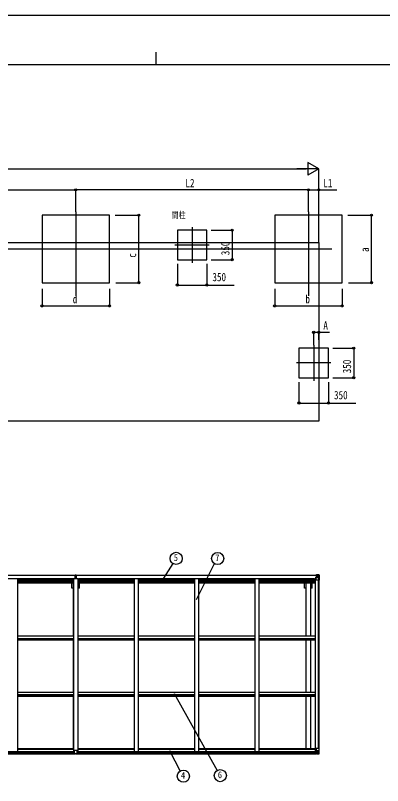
# Model space of a CAD drawing. Units: millimetres, scale not verified. Extents: x -12615 to 12615, y -8910 to 8910.
# Drawn here: x -1679 to 2677, y -219 to 8910 of the extents above; entities that cross this region are included whole.
import ezdxf
from ezdxf.enums import TextEntityAlignment as Align

# ---------------------------------------------------------------- set-up
doc = ezdxf.new("R2010")
doc.units = ezdxf.units.MM
doc.header["$LTSCALE"] = 40
for name, color, linetype in [('0-2_USER1', 3, 'Continuous'), ('0-3_YKK_12', 2, 'Continuous'), ('0-4_YKK_13', 4, 'Continuous'), ('0-5_YKK_A1', 4, 'Continuous'), ('0-6_YKK_D', 6, 'Continuous'), ('0-7_YKK_ZWAK', 7, 'Continuous')]:
    doc.layers.add(name, color=color, linetype=linetype)
doc.styles.add('ＭＳ ゴシック', font='')
doc.styles.get('ＭＳ ゴシック').set_extended_font_data('MS Gothic')

msp = doc.modelspace()

# ---------------------------------------------------------------- linework, layer by layer
at = {"layer": '0-3_YKK_12'}
for p, q in [((-963.2, 6581.94), (-963.2, 5586.77)), ((1796.8, 6581.94), (1796.8, 5586.77)), ((416.8, 6400.97), (416.8, 5978.34)), ((-4108.17, 6141.86), (2074.94, 6141.86)), ((213.07, 6189.66), (620.53, 6189.66)), ((1859.3, 5001.67), (1859.3, 4579.04)), ((2063.03, 4790.36), (1655.57, 4790.36))]:
    msp.add_line(p, q, dxfattribs=at)
at = {"layer": '0-4_YKK_13'}
for p, q in [((-971.7, 2248.19), (-964.7, 2248.25)), ((-971.7, 2246.82), (-964.7, 2246.75)), ((-971.7, 2235.14), (-971.7, 2246.32)), ((-969.7, 2279.25), (-964.86, 2279.55)), ((-969.7, 2276.25), (-969.7, 2279.25)), ((-964.7, 2276.56), (-969.7, 2276.25)), ((-969.7, 2274.75), (-969.7, 2276.25)), ((-969.7, 2274.75), (-969.7, 2273.56)), ((-969.7, 2273.56), (-969.7, 2273.31)), ((-969.7, 2273.56), (-968.7, 2273.54)), ((-969.7, 2273.31), (-969.7, 2263.23)), ((-969.7, 2273.31), (-968.7, 2273.29)), ((-969.7, 2262.5), (-969.7, 2263.23)), ((-969.7, 2263.23), (-968.7, 2263.21)), ((-969.7, 2262.5), (-968.7, 2262.5)), ((-969.7, 2262.5), (-969.7, 2248.21)), ((-968.7, 2273.75), (-964.7, 2273.75)), ((-968.7, 2271.92), (-968.7, 2273.75)), ((-968.7, 2271.92), (-964.7, 2271.85)), ((-968.7, 2268.32), (-968.7, 2271.92)), ((-968.7, 2268.32), (-964.7, 2268.26)), ((-968.7, 2248.22), (-968.7, 2268.32)), ((-968.7, 2260.09), (-964.7, 2260.05)), ((-964.86, 2279.55), (-963.2, 2279.65)), ((-963.2, 2276.65), (-964.7, 2276.55)), ((-964.7, 2273.75), (-964.7, 2276.55)), ((-964.7, 2273.75), (-964.7, 2257.93)), ((-964.7, 2263.04), (-961.7, 2263.04)), ((-964.7, 2255.97), (-964.7, 2257.93)), ((-964.7, 2255.97), (-961.7, 2255.97)), ((-964.7, 2246.33), (-964.7, 2255.97)), ((-964.7, 2246.33), (-961.7, 2246.33)), ((-964.7, 2239.25), (-964.7, 2246.33)), ((-964.7, 2239.25), (-961.7, 2239.25)), ((-964.7, 2239.25), (-964.7, 2235.14)), ((-963.2, 2279.65), (-963.2, 2276.65)), ((-956.7, 2276.25), (-963.2, 2276.65)), ((-961.7, 2273.75), (-957.7, 2273.75)), ((-961.7, 2273.75), (-961.7, 2257.93)), ((-961.7, 2271.85), (-957.7, 2271.85)), ((-961.7, 2260.05), (-957.7, 2260.05)), ((-961.7, 2255.97), (-961.7, 2257.93)), ((-961.7, 2246.33), (-961.7, 2255.97)), ((-954.7, 2247.69), (-961.7, 2247.75)), ((-961.7, 2239.25), (-961.7, 2246.33)), ((-961.7, 2239.25), (-961.7, 2235.14)), ((-957.7, 2271.85), (-957.7, 2273.75)), ((-957.7, 2273.51), (-956.7, 2273.52)), ((-957.7, 2273.26), (-956.7, 2273.27)), ((-957.7, 2248.22), (-957.7, 2268.26)), ((-957.7, 2263.18), (-956.7, 2263.19)), ((-957.7, 2262.5), (-956.7, 2262.5)), ((-956.7, 2274.75), (-956.7, 2276.25)), ((-956.7, 2274.75), (-956.7, 2273.52)), ((-956.7, 2262.5), (-956.7, 2263.19)), ((-956.7, 2262.5), (-956.7, 2248.21)), ((-954.7, 2246.82), (-954.7, 2247.69)), ((-954.7, 2235.14), (-954.7, 2246.32)), ((1882.8, 2274.19), (1882.8, 2275.11)), ((1883.8, 2274.19), (1882.8, 2274.19)), ((1882.8, 2274.19), (1882.8, 2272.62)), ((1882.8, 2272.51), (1882.8, 2272.62)), ((1883.8, 2275.11), (1883.8, 2274.19)), ((1888.8, 2274.19), (1883.8, 2274.19)), ((1884.3, 2251.36), (1885.3, 2251.37)), ((1884.3, 2235.14), (1884.3, 2251.36)), ((1885.3, 2249.63), (1884.3, 2249.64)), ((1884.3, 2239.49), (1888.8, 2239.49)), ((1889.35, 2251.4), (1885.3, 2251.37)), ((1889, 2277.69), (1887.31, 2277.26)), ((1888.8, 2272.58), (1888.8, 2274.19)), ((1888.8, 2272.58), (1898.8, 2272.49)), ((1888.8, 2217.49), (1888.8, 2250.59)), ((1912.8, 2243.16), (1888.8, 2243.16)), ((1889, 2277.69), (1889.3, 2277.69)), ((1889.3, 2277.69), (1889.3, 2277.26)), ((1899.97, 2253.13), (1889.63, 2251.48)), ((1889.63, 2250.85), (1899.97, 2252.5)), ((1889.63, 2251.48), (1889.63, 2250.85)), ((1919.96, 2216.49), (1889.8, 2216.49)), ((1890.8, 2274.45), (1898.8, 2274.45)), ((1890.8, 2274.42), (1898.8, 2274.42)), ((1894.3, 2279.89), (1900.8, 2279.49)), ((1894.3, 2279), (1894.3, 2279.89)), ((1900.8, 2278.6), (1894.3, 2279)), ((1894.3, 2278.49), (1894.3, 2279)), ((1894.3, 2278.49), (1894.3, 2278.08)), ((1894.3, 2278.08), (1899.3, 2277.99)), ((1894.3, 2278.08), (1894.3, 2277.26)), ((1895.3, 2252.39), (1895.3, 2272.35)), ((1899.19, 2272.12), (1895.3, 2272.12)), ((1895.3, 2268.49), (1899.3, 2268.49)), ((1895.3, 2260.29), (1899.3, 2260.29)), ((1898.8, 2274.45), (1898.8, 2272.49)), ((1898.8, 2273.42), (1899.3, 2273.42)), ((1898.8, 2272.33), (1898.8, 2272.49)), ((1898.8, 2272.49), (1898.8, 2272.49)), ((1899.3, 2273.78), (1900.8, 2273.78)), ((1899.3, 2270.25), (1900.8, 2270.25)), ((1899.3, 2256.69), (1900.8, 2256.69)), ((1899.97, 2252.5), (1899.97, 2253.13)), ((1900.8, 2253.39), (1900.8, 2279.49)), ((1900.8, 2279.37), (1912.8, 2278.59)), ((1901.8, 2270.25), (1900.8, 2270.25)), ((1912.8, 2270.25), (1900.8, 2270.25)), ((1912.8, 2256.69), (1900.8, 2256.69)), ((1907.32, 2263.05), (1907.32, 2262.09)), ((1915.13, 2270.19), (1912.8, 2270.25)), ((1912.8, 2256.69), (1915.13, 2256.72)), ((1912.8, 2256.69), (1912.8, 2256.69)), ((1919.41, 2243.37), (1912.8, 2243.16)), ((1912.89, 2278.58), (1920.81, 2278.11)), ((1915.13, 2256.72), (1915.13, 2270.19)), ((1919.41, 2243.37), (1915.27, 2255.46)), ((1915.99, 2273.7), (1918.72, 2277.37)), ((1919.95, 2277.14), (1919.96, 2277.07)), ((1919.96, 2216.49), (1919.96, 2277.07)), ((1921.86, 2278.2), (1921.86, 2278.2)), ((1921.86, 2278.16), (1921.86, 2278.19)), ((1922.8, 2277.2), (1922.8, 2277.16)), ((-979.7, 162.58), (-979.7, 194.9)), ((-947.7, 195.9), (-978.7, 195.9)), ((-946.7, 162.58), (-946.7, 194.9)), ((1884.3, 183.35), (1884.3, 163.2)), ((1894.3, 184.3), (1885.3, 184.26)), ((1888.8, 219.51), (1888.8, 186.41)), ((1912.8, 193.84), (1888.8, 193.84)), ((1889.63, 186.15), (1899.97, 184.5)), ((1889.63, 185.52), (1889.63, 186.15)), ((1897.28, 184.3), (1889.63, 185.52)), ((1922.8, 220.51), (1889.8, 220.51)), ((1900.8, 184.3), (1894.3, 184.3)), ((1899.97, 184.5), (1899.97, 184.3)), ((1900.8, 184.3), (1900.8, 157.51)), ((1919.41, 193.63), (1912.8, 193.84)), ((1919.41, 193.63), (1915.27, 181.54)), ((1919.96, 220.51), (1919.96, 159.93)), ((1922.8, 159.8), (1922.8, 220.51)), ((-979.7, 162.58), (-979.7, 162.54)), ((-969.7, 161.81), (-978.7, 161.87)), ((-956.7, 161.81), (-947.7, 161.87)), ((-946.7, 162.58), (-946.7, 162.54)), ((1885.3, 162.49), (1894.3, 162.43)), ((1894.3, 157.11), (1894.3, 163.06)), ((1900.8, 180.31), (1912.8, 180.31)), ((1912.8, 166.75), (1900.8, 166.75)), ((1900.8, 157.63), (1912.8, 158.41)), ((1908.28, 173.95), (1908.28, 174.91)), ((1912.8, 180.31), (1912.8, 180.31)), ((1912.8, 180.31), (1915.13, 180.28)), ((1915.13, 166.81), (1912.8, 166.75)), ((1912.89, 158.41), (1920.81, 158.89)), ((1915.13, 180.28), (1915.13, 166.81)), ((1915.99, 163.3), (1918.72, 159.63)), ((1919.95, 159.86), (1919.96, 159.93)), ((1921.86, 158.84), (1921.86, 158.8))]:
    msp.add_line(p, q, dxfattribs=at)
for points in [[(-964.7, 2247.75), (-971.7, 2247.69), (-971.7, 2248.19)], [(-964.7, 2246.25), (-971.7, 2246.32), (-971.7, 2246.82), (-971.7, 2247.69)], [(-963.2, 2279.65), (-956.7, 2279.25), (-956.7, 2276.25)], [(-961.7, 2268.26), (-957.7, 2268.26), (-957.7, 2271.85)], [(-961.7, 2248.25), (-954.7, 2248.19), (-954.7, 2247.69)], [(-961.7, 2246.75), (-954.7, 2246.82), (-954.7, 2246.32), (-961.7, 2246.25)], [(-956.7, 2273.52), (-956.7, 2273.27), (-956.7, 2263.19)], [(1888.8, 2272.58), (1888.8, 2272.57), (1882.8, 2272.62)], [(1883.8, 2272.46), (1898.8, 2272.33), (1898.8, 2272.33)], [(1885.3, 2251.37), (1885.3, 2249.63), (1888.8, 2249.61)], [(1898.8, 2273.42), (1890.8, 2273.42), (1890.8, 2275.11)], [(1894.3, 2278.49), (1899.3, 2278.49), (1899.3, 2253.02)], [(1921.86, 2278.2), (1912.8, 2278.75), (1900.8, 2279.49)], [(1906.36, 2264.97), (1905.4, 2264.97), (1905.4, 2264.01), (1906.36, 2264.01)], [(1908.28, 2265.93), (1908.28, 2266.89), (1907.32, 2266.89), (1907.32, 2265.93)], [(1907.32, 2262.09), (1908.28, 2262.09), (1908.28, 2263.05)], [(1909.24, 2264.01), (1910.2, 2264.01), (1910.2, 2264.97), (1909.24, 2264.97)], [(1922.8, 2277.16), (1922.8, 2216.49), (1919.96, 2216.49)], [(-963.2, 156.38), (-969.7, 156.78), (-969.7, 161.81)], [(-963.2, 156.38), (-956.7, 156.78), (-956.7, 161.81)], [(1884.3, 163.2), (1884.31, 163.09), (1894.3, 163.06)], [(1921.86, 158.8), (1912.8, 158.25), (1894.3, 157.11)], [(1906.36, 172.99), (1905.4, 172.99), (1905.4, 172.03), (1906.36, 172.03)], [(1908.28, 174.91), (1907.32, 174.91), (1907.32, 173.95)], [(1907.32, 171.07), (1907.32, 170.11), (1908.28, 170.11), (1908.28, 171.07)], [(1909.24, 172.03), (1910.2, 172.03), (1910.2, 172.99), (1909.24, 172.99)]]:
    msp.add_lwpolyline(points, dxfattribs=at)
for centre in [(1907.8, 2264.49), (1907.8, 172.51)]:
    msp.add_circle(centre, 5.3, dxfattribs=at)
for centre, radius, start, end in [((-968.7, 2274.75), 1, 180, 270), ((-957.7, 2274.75), 1, 270, 0), ((1883.66, 2280.15), 7.69, 263.56574, 271.03001), ((1889.74, 2250.55), 0.937, 96.73234, 177.67791), ((1889.74, 2249.91), 0.937, 96.73234, 177.67791), ((1889.8, 2217.49), 1, 180, 270), ((1898.8, 2274.95), 0.5, 270.00309, 0.00198), ((1898.8, 2274.92), 0.5, 269.99891, 359.99891), ((1898.8, 2271.99), 0.5, 359.95536, 89.47105), ((1898.79, 2271.82), 0.513, 358.95293, 88.11972), ((1899.86, 2254.06), 0.937, 276.73234, 357.67791), ((1899.86, 2253.43), 0.937, 276.73234, 357.67791), ((1906.36, 2265.93), 0.96, 270, 0), ((1906.36, 2263.05), 0.96, 0, 90), ((1909.24, 2265.93), 0.96, 180, 270), ((1909.24, 2263.05), 0.96, 90, 180), ((1918.67, 2277.2), 1.28, 357.54105, 48.82169), ((1920.65, 2290.81), 12.7, 264.89689, 270.75534), ((1921.8, 2277.2), 0.999, 0.04917, 86.5576), ((1921.8, 2277.2), 1, 359.99921, 86.49983), ((1921.8, 2277.16), 0.999, 0.04917, 86.5576), ((-978.7, 194.9), 1, 90, 180), ((-947.7, 194.9), 1, 0, 90), ((1889.8, 219.51), 1, 90, 180), ((1889.74, 187.09), 0.937, 182.32209, 263.26766), ((1889.74, 186.45), 0.937, 182.32209, 263.26766), ((1899.86, 183.57), 0.937, 50.93398, 83.26766), ((1906.36, 173.95), 0.96, 270, 0), ((1906.36, 171.07), 0.96, 0, 90), ((1909.24, 173.95), 0.96, 180, 270), ((1909.24, 171.07), 0.96, 90, 180), ((1918.67, 159.8), 1.28, 311.17831, 2.45895), ((1920.65, 146.19), 12.7, 89.24466, 95.10311), ((1921.8, 159.84), 0.999, 273.4424, 359.95083), ((1921.8, 159.8), 0.999, 273.4424, 359.95083), ((1921.8, 159.8), 1, 273.50017, 0.00079)]:
    msp.add_arc(centre, radius, start, end, dxfattribs=at)
for centre, major_axis, ratio, start_param, end_param in [((-1136.57, 2266.04), (171.87, 10.52), 0.017422, 6.2821194, 6.2831848), ((1994.55, 2270.25), (-81.75, 0), 0.061163, 6.2824128, 6.2831853), ((1918, 2270.11), (-0.03, 5), 0.573921, 0.7672717, 1.551125), ((1916.54, 2256.74), (0, 3), 0.468246, 1.5772882, 2.0127935), ((1919.67, 2275.18), (0.02, 3), 0.466854, 0.125683, 0.7596956), ((1918.69, 2245.72), (-0.85, 2.32), 0.403757, 3.0087805, 3.9744392), ((1919.86, 2278.28), (-2, 0.12), 0.060933, 2.0712557, 3.1453404), ((1720.86, 2290.51), (-201, 12.36), 0.060933, 3.1453404, 3.145839), ((1885.3, 183.36), (-1, -0.021), 0.906239, 4.6936843, 6.2644806), ((1918.69, 191.28), (-0.85, -2.32), 0.403757, 2.3087461, 3.2744049), ((-978.7, 162.58), (1, -0.012), 0.707053, 3.2044821, 4.7211143), ((-947.7, 162.58), (-1, -0.012), 0.707053, 1.562071, 3.0787032), ((1885.3, 163.19), (-1, 0.012), 0.707053, 0.1587743, 1.5795216), ((1994.55, 166.75), (-81.75, 0), 0.061163, 0, 0.0007725), ((1918, 166.89), (-0.03, -5), 0.573921, 4.7320603, 5.5159136), ((1916.54, 180.26), (0, -3), 0.468246, 4.2703918, 4.7058971), ((1919.67, 161.82), (0.02, -3), 0.466854, 5.5234897, 6.1575023), ((1919.86, 158.72), (-2, -0.12), 0.060933, 3.1378449, 4.2119296), ((1720.86, 146.49), (-201, -12.36), 0.060933, 3.1373463, 3.1378449)]:
    msp.add_ellipse(centre, major_axis=major_axis, ratio=ratio, start_param=start_param, end_param=end_param, dxfattribs=at)
at = {"layer": '0-5_YKK_A1'}
for p, q in [((-6711.2, 6219.66), (1920.8, 6219.66)), ((1920.8, 6219.66), (1920.8, 4101.28)), ((1920.8, 4101.28), (-6711.2, 4101.28)), ((-3825.7, 2277.26), (-969.7, 2277.26)), ((-3825.7, 2275.11), (-969.7, 2275.11)), ((-3794.7, 2236.97), (-995.7, 2236.97)), ((-1654.2, 2236.96), (-1654.2, 184.49)), ((-1654.2, 2221.46), (-988.2, 2221.46)), ((-1654.2, 2213.06), (-988.2, 2213.06)), ((-1654.2, 2204.86), (-988.2, 2204.86)), ((-1654.2, 2200.94), (-988.2, 2200.94)), ((-1654.2, 2195.86), (-988.2, 2195.86)), ((-995.7, 2221.46), (-995.7, 2236.97)), ((-988.2, 2235.14), (-988.2, 184.49)), ((-988.2, 2235.14), (-938.2, 2235.14)), ((-956.7, 2277.26), (1899.3, 2277.26)), ((-956.7, 2275.11), (1899.3, 2275.11)), ((-938.2, 2235.14), (-938.2, 184.49)), ((-938.2, 2221.46), (-272.2, 2221.46)), ((-938.2, 2213.06), (-272.2, 2213.06)), ((-938.2, 2204.86), (-272.2, 2204.86)), ((-938.2, 2200.94), (-272.2, 2200.94)), ((-938.2, 2195.86), (-272.2, 2195.86)), ((-930.7, 2221.46), (-930.7, 2236.97)), ((-930.7, 2236.97), (1868.3, 2236.97)), ((-272.2, 2236.96), (-272.2, 184.49)), ((-222.2, 2236.96), (-222.2, 184.49)), ((-222.2, 2221.46), (443.8, 2221.46)), ((-222.2, 2213.06), (443.8, 2213.06)), ((-222.2, 2204.86), (443.8, 2204.86)), ((-222.2, 2200.94), (443.8, 2200.94)), ((-222.2, 2195.86), (443.8, 2195.86)), ((443.8, 2236.96), (443.8, 184.49)), ((493.8, 2236.96), (493.8, 184.49)), ((493.8, 2221.46), (1159.8, 2221.46)), ((493.8, 2213.06), (1159.8, 2213.06)), ((493.8, 2204.86), (1159.8, 2204.86)), ((493.8, 2200.94), (1159.8, 2200.94)), ((493.8, 2195.86), (1159.8, 2195.86)), ((1159.8, 2236.96), (1159.8, 184.49)), ((1209.8, 2236.96), (1209.8, 184.49)), ((1209.8, 2221.46), (1875.8, 2221.46)), ((1209.8, 2213.06), (1875.8, 2213.06)), ((1209.8, 2204.86), (1875.8, 2204.86)), ((1209.8, 2200.94), (1875.8, 2200.94)), ((1209.8, 2195.86), (1875.8, 2195.86)), ((1868.3, 2221.46), (1868.3, 2236.97)), ((1875.8, 2235.14), (1875.8, 184.49)), ((1875.8, 2235.14), (1888.8, 2235.14)), ((1911.1, 2216.49), (1911.1, 220.51)), ((1920.8, 2216.49), (1920.8, 220.51)), ((-1654.2, 2182.85), (-988.2, 2182.85)), ((-1008.4, 2121.26), (-1008.4, 2182.85)), ((-990.7, 2121.26), (-1008.4, 2121.26)), ((-990.7, 1556.2), (-990.7, 2182.85)), ((-938.2, 2182.85), (-272.2, 2182.85)), ((-935.7, 1556.2), (-935.7, 2182.85)), ((-918, 2121.26), (-935.7, 2121.26)), ((-918, 2121.26), (-918, 2182.85)), ((-222.2, 2182.85), (443.8, 2182.85)), ((493.8, 2182.85), (1159.8, 2182.85)), ((1209.8, 2182.85), (1875.8, 2182.85)), ((1751.6, 2121.26), (1751.6, 2182.85)), ((1769.3, 2121.26), (1751.6, 2121.26)), ((1769.3, 1556.2), (1769.3, 2182.85)), ((1824.3, 1556.2), (1824.3, 2182.85)), ((1842, 2121.26), (1824.3, 2121.26)), ((1842, 2121.26), (1842, 2182.85)), ((-1654.17, 1556.2), (-988.2, 1556.2)), ((-938.17, 1556.2), (-272.2, 1556.2)), ((-222.17, 1556.2), (443.8, 1556.2)), ((493.83, 1556.2), (1159.8, 1556.2)), ((1209.83, 1556.2), (1875.8, 1556.2)), ((-1654.17, 1526.46), (-988.2, 1526.46)), ((-1654.17, 1521.91), (-988.2, 1521.91)), ((-1654.17, 1508.9), (-988.2, 1508.9)), ((-990.7, 889.2), (-990.7, 1508.9)), ((-938.17, 1526.46), (-272.2, 1526.46)), ((-938.17, 1521.91), (-272.2, 1521.91)), ((-938.17, 1508.9), (-272.2, 1508.9)), ((-935.7, 889.2), (-935.7, 1508.9)), ((-222.17, 1526.46), (443.8, 1526.46)), ((-222.17, 1521.91), (443.8, 1521.91)), ((-222.17, 1508.9), (443.8, 1508.9)), ((493.83, 1526.46), (1159.8, 1526.46)), ((493.83, 1521.91), (1159.8, 1521.91)), ((493.83, 1508.9), (1159.8, 1508.9)), ((1209.83, 1526.46), (1875.8, 1526.46)), ((1209.83, 1521.91), (1875.8, 1521.91)), ((1209.83, 1508.9), (1875.8, 1508.9)), ((1769.3, 889.2), (1769.3, 1508.9)), ((1824.3, 889.2), (1824.3, 1508.9)), ((-1654.17, 889.2), (-988.2, 889.2)), ((-1654.17, 859.47), (-988.2, 859.47)), ((-1654.17, 854.92), (-988.2, 854.92)), ((-1654.17, 841.91), (-988.2, 841.91)), ((-990.7, 220.66), (-990.7, 841.91)), ((-938.17, 889.2), (-272.2, 889.2)), ((-938.17, 859.47), (-272.2, 859.47)), ((-938.17, 854.92), (-272.2, 854.92)), ((-938.17, 841.91), (-272.2, 841.91)), ((-935.7, 220.66), (-935.7, 841.91)), ((-222.17, 889.2), (443.8, 889.2)), ((-222.17, 859.47), (443.8, 859.47)), ((-222.17, 854.92), (443.8, 854.92)), ((-222.17, 841.91), (443.8, 841.91)), ((493.83, 889.2), (1159.8, 889.2)), ((493.83, 859.47), (1159.8, 859.47)), ((493.83, 854.92), (1159.8, 854.92)), ((493.83, 841.91), (1159.8, 841.91)), ((1209.83, 889.2), (1875.8, 889.2)), ((1209.83, 859.47), (1875.8, 859.47)), ((1209.83, 854.92), (1875.8, 854.92)), ((1209.83, 841.91), (1875.8, 841.91)), ((1769.3, 220.66), (1769.3, 841.91)), ((1824.3, 220.66), (1824.3, 841.91)), ((-3810.7, 184.49), (-979.7, 184.49)), ((-1654.2, 220.66), (-988.2, 220.66)), ((-1654.2, 212.31), (-988.2, 212.31)), ((-946.7, 184.49), (1896.06, 184.49)), ((-938.2, 220.66), (-272.2, 220.66)), ((-938.2, 212.31), (-272.2, 212.31)), ((-222.2, 220.66), (443.8, 220.66)), ((-222.2, 212.31), (443.8, 212.31)), ((493.8, 220.66), (1159.8, 220.66)), ((493.8, 212.31), (1159.8, 212.31)), ((1209.8, 220.66), (1875.8, 220.66)), ((1209.8, 212.31), (1875.8, 212.31)), ((-3820.7, 158.71), (-969.7, 158.71)), ((-3810.7, 182.23), (-979.7, 182.23)), ((-3810.7, 166.61), (-979.7, 166.61)), ((-956.7, 158.71), (1894.3, 158.71)), ((-946.7, 182.23), (1884.3, 182.23)), ((-946.7, 166.61), (1884.3, 166.61))]:
    msp.add_line(p, q, dxfattribs=at)
for points in [[(-1363.2, 5741.86), (-563.2, 5741.86), (-563.2, 6541.86), (-1363.2, 6541.86)], [(1396.8, 5741.86), (2196.8, 5741.86), (2196.8, 6541.86), (1396.8, 6541.86)], [(241.8, 6014.66), (591.8, 6014.66), (591.8, 6364.66), (241.8, 6364.66)], [(1684.3, 4615.36), (2034.3, 4615.36), (2034.3, 4965.36), (1684.3, 4965.36)]]:
    msp.add_lwpolyline(points, close=True, dxfattribs=at)
at = {"layer": '0-6_YKK_D'}
for p, q in [((1920.8, 7091.86), (1790.9, 7166.86)), ((1790.9, 7166.86), (1790.9, 7016.86)), ((-6561.2, 7091.86), (1770.8, 7091.86)), ((1920.8, 7091.86), (1660.99, 7091.86)), ((1920.8, 7091.86), (1790.9, 7016.86)), ((1920.8, 6220.66), (1920.8, 7092.86)), ((-3827.2, 6841.86), (-963.2, 6841.86)), ((-963.2, 6582.94), (-963.2, 6842.86)), ((-963.2, 6581.94), (-963.2, 6842.86)), ((1796.8, 6841.86), (-963.2, 6841.86)), ((1796.8, 6582.94), (1796.8, 6842.86)), ((1796.8, 6582.94), (1796.8, 6842.86)), ((1920.8, 6269.66), (1920.8, 6842.86)), ((-496.05, 6541.86), (-214.09, 6541.86)), ((-215.09, 5741.86), (-215.09, 6541.86)), ((2263.96, 6541.86), (2545.91, 6541.86)), ((2544.91, 5741.86), (2544.91, 6541.86)), ((642.8, 6364.66), (892.8, 6364.66)), ((891.8, 6364.66), (891.8, 6014.66)), ((241.8, 5963.66), (241.8, 5713.66)), ((591.8, 5963.66), (591.8, 5713.66)), ((642.8, 6014.66), (892.8, 6014.66)), ((-1363.2, 5667.66), (-1363.2, 5465.86)), ((-563.2, 5667.84), (-563.2, 5465.86)), ((-488.2, 5741.86), (-214.09, 5741.86)), ((1396.8, 5667.66), (1396.8, 5465.86)), ((2196.8, 5667.84), (2196.8, 5465.86)), ((2271.8, 5741.86), (2545.91, 5741.86)), ((-1363.2, 5466.86), (-563.2, 5466.86)), ((1396.8, 5466.86), (2196.8, 5466.86)), ((1859.3, 5002.67), (1859.3, 5155.12)), ((1920.8, 5065.09), (1920.8, 5155.12)), ((2085.3, 4965.36), (2335.3, 4965.36)), ((2334.3, 4965.36), (2334.3, 4615.36)), ((1684.3, 4564.36), (1684.3, 4314.36)), ((2034.3, 4564.36), (2034.3, 4314.36)), ((2085.3, 4615.36), (2335.3, 4615.36)), ((83.01, 2238.51), (192.22, 2412.56)), ((467.97, 1986.83), (680.92, 2412.49)), ((205.08, 872.61), (713.68, -38.86)), ((147.35, 199.06), (274.53, -46.33))]:
    msp.add_line(p, q, dxfattribs=at)
for points in [[(1796.8, 6841.86), (1920.8, 6841.86), (2133.53, 6841.86)], [(241.8, 5714.66), (591.8, 5714.66), (917.6, 5714.66)], [(1859.3, 5154.12), (1920.8, 5154.12), (2047.8, 5154.12)], [(1684.3, 4315.36), (2034.3, 4315.36), (2360.1, 4315.36)]]:
    msp.add_lwpolyline(points, dxfattribs=at)
for centre, radius in [((-963.2, 6841.86), 12.75), ((-963.2, 6841.86), 12.75), ((1796.8, 6841.86), 12.75), ((1796.8, 6841.86), 12.75), ((1920.8, 6841.86), 12.75), ((-215.09, 6541.86), 12.75), ((2544.91, 6541.86), 12.75), ((891.8, 6364.66), 12.75), ((891.8, 6014.66), 12.75), ((-215.09, 5741.86), 12.75), ((2544.91, 5741.86), 12.75), ((241.8, 5714.66), 12.75), ((591.8, 5714.66), 12.75), ((-1363.2, 5466.86), 12.75), ((-563.2, 5466.86), 12.75), ((1396.8, 5466.86), 12.75), ((2196.8, 5466.86), 12.75), ((1859.3, 5154.12), 12.75), ((1920.8, 5154.12), 12.75), ((2334.3, 4965.36), 12.75), ((2334.3, 4615.36), 12.75), ((1684.3, 4315.36), 12.75), ((2034.3, 4315.36), 12.75), ((228.75, 2474.61), 72), ((720.2, 2472.83), 72), ((313.59, -106.81), 72), ((751.23, -100.29), 72)]:
    msp.add_circle(centre, radius, dxfattribs=at)
at = {"layer": '0-7_YKK_ZWAK'}
for p, q in [((-14.94, 8475), (-14.94, 8325)), ((11685.06, 8325), (-11714.94, 8325))]:
    msp.add_line(p, q, dxfattribs=at)
msp.add_lwpolyline([(-12615, -8910), (12615, -8910), (12615, 8910), (-12615, 8910)], close=True, dxfattribs=at)

# ---------------------------------------------------------------- texts
at = {"layer": '0-2_USER1', "style": 'ＭＳ ゴシック', "width": 0.8}
msp.add_text('間柱', height=74.23, dxfattribs=at).set_placement((172.93, 6484.32), align=Align.BOTTOM_LEFT)
at = {"layer": '0-6_YKK_D', "style": 'ＭＳ ゴシック', "width": 0.8}
for s, height, p in [('L2', 98.97, (337.6, 6843.53)), ('L1', 98.97, (1973.47, 6843.53)), ('350', 98.97, (657.8, 5729.66)), ('d', 98.97, (-999.2, 5468.19)), ('b', 98.97, (1760.8, 5468.19)), ('A', 98.97, (1973.8, 5156.12)), ('350', 98.97, (2100.3, 4330.36)), ('5', 79.18, (199.95, 2420.61)), ('7', 79.18, (691.4, 2418.83)), ('4', 79.18, (284.79, -160.81)), ('6', 79.18, (722.43, -154.29))]:
    msp.add_text(s, height=height, dxfattribs=at).set_placement(p, align=Align.BOTTOM_LEFT)
for s, p in [('350', (889.8, 6067.26)), ('a', (2543.24, 6105.86)), ('c', (-217.09, 6038.89)), ('350', (2332.3, 4667.96))]:
    msp.add_text(s, height=98.97, rotation=90, dxfattribs=at).set_placement(p, align=Align.BOTTOM_LEFT)

doc.saveas('drawing.dxf')
